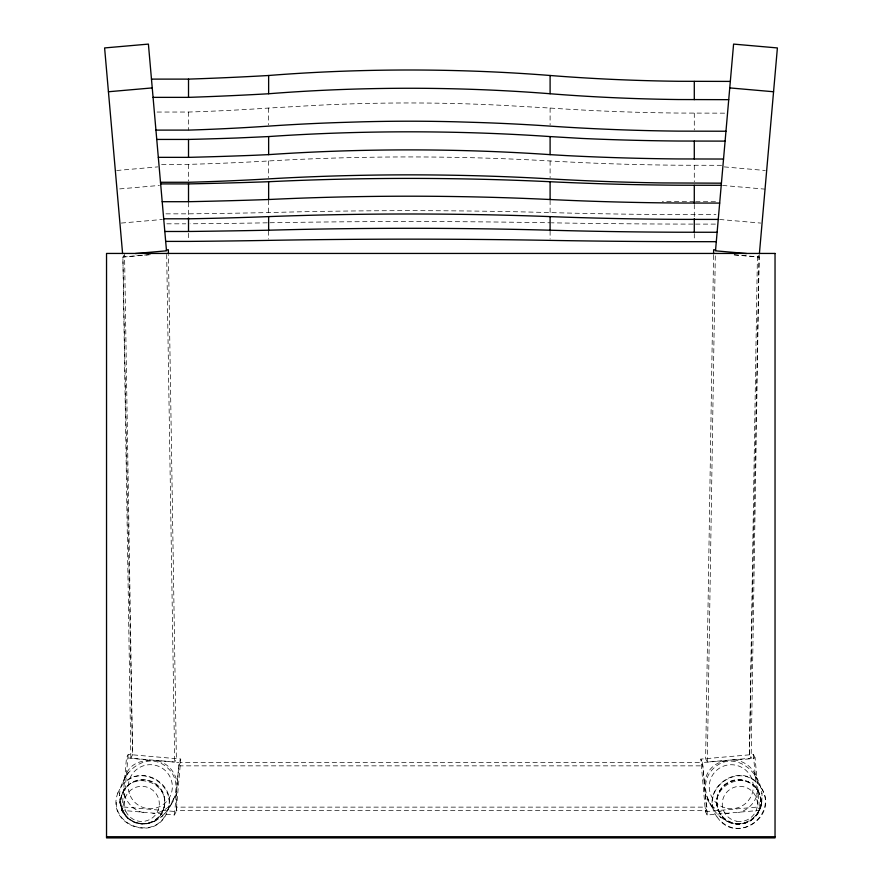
<?xml version="1.0" encoding="UTF-8"?>
<svg xmlns="http://www.w3.org/2000/svg" width="882" height="882" viewBox="0 0 882 882"><rect width="100%" height="100%" fill="white"/><g stroke="black" fill="none" stroke-linecap="round" stroke-linejoin="round"><path stroke-width="0.66" stroke-dasharray="4.41 3.31" d="M176.543 810.503L176.543 807.129L705.038 807.129L706.725 810.503L176.543 810.503L176.543 791.22L178.759 765.852L180.446 762.478L701.124 762.478L702.811 765.852L706.725 810.503M713.56 255.24L705.633 758.674L707.32 762.048L751.133 758.189L759.115 256.96L733.118 254.678M707.32 762.048L715.313 254.49M749.435 754.816L757.44 254.468L759.115 256.971L749.435 754.816L751.133 758.189M761.342 803.899L761.772 801.716M762.037 795.685C761.541 770.559 731.608 747.594 711.465 770.537C699.217 785.079 707.871 806.876 721.145 817.603M761.75 802.278L762.059 795.035M119.533 795.641C120.073 770.57 149.918 747.407 170.105 770.504C182.342 785.024 173.743 806.854 160.436 817.559M121.892 810.349L126.49 757.803L128.177 754.43L180.744 759.06L176.146 811.605L174.46 814.979L121.892 810.349L123.579 806.975L128.177 754.43M174.46 814.979L179.057 762.434L180.744 759.06M759.314 254.611L759.104 257.092L731.63 254.689M707.121 815.012C707.86 799.831 699.393 782.422 710.319 769.192C721.509 756.083 740.23 761.519 755.091 757.847L759.689 810.382L707.121 815.012L705.435 811.638L700.826 759.104L753.404 754.474L755.091 757.847M757.958 789.158C757.671 800.062 748.983 810.415 738.289 812.587M117.968 792.686C105.035 825.199 156.467 843.876 167.624 810.79C178.605 782.532 137.25 761.398 120.922 787.042M122.179 794.043C110.658 821.44 154.46 837.349 163.567 809.125M163.192 809.897C173.236 783.139 131.308 767.858 121.793 794.814M167.393 811.253C177.37 787.251 144.725 764.396 125.586 781.959M759.722 809.026L758.983 810.591M121.132 787.064L121.297 786.391M119.654 793.712L119.82 793.083M124.45 779.655C130.437 752.776 159.719 761.618 179.057 762.434M176.191 793.745C174.019 804.439 163.655 813.105 152.751 813.391M761.673 802.829C759.788 816.026 746.437 826.302 733.218 823.215M130.867 758.189L132.565 754.816L124.56 254.468L122.885 256.971L130.867 758.189L174.68 762.048L176.367 758.674L168.44 255.24M128.309 772.356L121.804 785.112M124.45 789.721L124.836 788.949M160.535 814.99L160.921 814.229A22.028 22.006 26.6 0 0 144.791 779.655A22.028 22.006 26.6 0 0 122.918 810.878A22.028 22.006 26.6 0 0 160.921 814.229M168.208 809.279L174.713 796.534M756.106 815.133L755.576 815.762M117.736 793.15L121.154 786.579M162.001 816.467L167.062 810.988M164.438 816.897C150.491 838.826 113.061 825.177 116.479 799.423M155.882 820.469C146.136 826.026 132.476 824.119 125.476 815.089M154.945 821.054L161.516 816.875M740.626 823.556L734.022 823.38M705.435 811.638L758.002 807.008L759.689 810.382M116.7 170.491L157.779 166.896M119.698 188.913L159.399 185.44M121.297 223.069L162.376 219.475M148.882 254.678L122.885 256.96L132.565 754.816M150.37 254.689L122.896 257.092L122.576 253.366M724.221 760.89L702.524 762.478L700.826 759.104M157.095 112.047L188.737 112.036A602.351 158.396 0 0 0 268.635 108.045L315.006 105.41A551.162 165.739 0 0 1 503.732 105.41L550.103 108.045A601.8 158.253 0 0 0 678.611 113.061L724.883 113.161M161.626 164.361L188.737 164.35A606.948 136.445 0 0 0 268.635 160.965A561.636 126.258 0 0 1 550.103 160.965A606.573 136.357 0 0 0 678.611 165.221L721.619 165.309M695.633 201.724L717.11 201.724M165.926 213.841L188.516 213.841A1071.564 116.27 0 0 0 268.635 212.584A570.202 61.872 0 0 1 550.103 212.584A615.647 66.8 0 0 0 678.611 214.602L715.952 214.646M166.841 223.819L185.804 223.819M695.6 224.105L717.838 224.105M178.759 765.852L702.811 765.852M692.987 224.094L678.611 224.072A616.904 42.766 0 0 1 551.415 222.815M694.288 201.724L678.611 201.669A613.497 90.504 0 0 1 662.371 201.537M724.221 166.896L765.3 170.491M722.601 185.44L765.047 189.145M719.624 219.475L760.703 223.069M123.579 806.975L176.146 811.605M147.889 760.008L126.49 757.803M733.692 760.052C744.595 760.328 754.948 769.005 757.131 779.688M728.819 813.424C717.915 813.149 707.562 804.472 705.391 793.789M725.699 820.503L727.661 821.451M157.36 760.846C168.043 763.029 176.731 773.371 177.017 784.285M143.281 812.554C132.598 810.371 123.91 800.029 123.623 789.114M727.132 821.296L733.615 823.325M755.995 781.992C736.845 764.44 704.211 787.295 714.177 811.286M720.054 816.919L726.625 821.087M721.796 822.024C744.43 841.803 778.178 810.878 760.427 786.612M126.005 815.729L121.859 808.992M759.788 794.847C748.454 764.418 702.59 788.31 721.046 815.034C734.596 836.39 770.173 816.975 759.402 794.087A22.028 22.006 -26.6 0 0 721.829 787.483A22.028 22.006 -26.6 0 0 734.882 823.303A22.028 22.006 -26.6 0 0 759.402 794.087M717.132 816.941C736.084 845.948 780.791 815.2 760.648 787.075C741.442 757.825 696.681 789.291 717.364 817.405M122.598 810.547L119.908 802.796L119.522 795.002M759.777 785.145L753.272 772.4M706.868 796.567L713.362 809.323M756.745 788.982L757.131 789.754M718.003 809.169L718.389 809.93M720.66 814.262L721.046 815.034M120.239 803.866L119.908 802.796M761.761 793.116L761.927 793.756M760.284 786.424L760.449 787.097M702.524 762.478L704.564 784.318M753.404 754.474L758.002 807.008M119.809 801.683L119.831 802.245M166.687 254.49L174.68 762.048M694.288 113.161L694.288 129.941M694.288 165.309L694.288 181.813M694.288 204.448L694.288 219.42M694.288 233.576L694.288 240.345M550.103 108.045L550.103 124.825M550.103 160.965L550.103 177.602M550.103 200.269L550.103 215.296M550.103 230.908L550.103 239.033M268.635 108.045L268.635 124.825M268.635 160.965L268.635 177.602M268.635 200.269L268.635 215.296M268.635 230.908L268.635 239.033M188.516 112.047L188.516 130.117M188.516 164.361L188.516 180.997M188.516 202.463L188.516 217.446M188.516 233.289L188.516 238.702M269.98 222.76A571.393 39.613 0 0 1 550.103 222.782M267.312 222.815A616.915 42.766 0 0 1 190.093 223.796M727.429 808.419A22.028 22.006 -26.6 0 0 751.949 779.192A22.028 22.006 -26.6 0 0 714.387 772.599A22.028 22.006 -26.6 0 0 727.429 808.419M735.103 823.766A22.028 22.006 -26.6 0 0 759.634 794.539A22.028 22.006 -26.6 0 0 722.06 787.946A22.028 22.006 -26.6 0 0 735.103 823.766M735.037 823.612A22.028 22.006 -26.6 0 0 759.556 794.384A22.028 22.006 -26.6 0 0 721.983 787.791A22.028 22.006 -26.6 0 0 735.037 823.612M736.801 821.241A17.596 17.574 -26.6 0 0 756.381 797.901A17.596 17.574 -26.6 0 0 726.382 792.631A17.596 17.574 -26.6 0 0 736.801 821.241M125.784 811.308A17.596 17.574 26.6 0 0 156.136 813.976A17.596 17.574 26.6 0 0 143.259 786.369A17.596 17.574 26.6 0 0 125.784 811.308M130.36 795.994A22.028 22.006 26.6 0 0 168.363 799.335A22.028 22.006 26.6 0 0 152.244 764.771A22.028 22.006 26.6 0 0 130.36 795.994M122.686 811.341A22.028 22.006 26.6 0 0 160.689 814.681A22.028 22.006 26.6 0 0 144.56 780.118A22.028 22.006 26.6 0 0 122.686 811.341"/><path stroke-width="1.32" d="M713.582 253.873L713.648 249.738L715.578 249.915L715.5 250.83L746.613 253.531M715.6 249.683L733.592 44.1L777.395 47.937L759.413 253.52M108.431 91.75L152.244 87.913M135.387 253.531L166.5 250.83L166.422 249.904L168.352 249.738L168.418 253.862M725.103 141.12L678.611 141.032A606.287 136.302 0 0 1 581.822 138.43L550.103 136.578A557.126 146.5 0 0 0 268.624 136.567L236.652 138.011A1054.508 237.06 0 0 1 188.516 139.433L156.753 139.433M723.527 159.036L678.611 158.947A606.419 136.324 0 0 1 565.913 155.574L550.103 154.648A557.126 146.5 0 0 0 268.624 154.637L252.66 155.342A1055.214 237.225 0 0 1 188.516 157.36L158.319 157.349M151.472 79.115L188.516 79.115A1037.386 311.941 0 0 0 268.635 75.499A551.812 165.926 0 0 1 550.114 75.488A596.166 179.267 0 0 0 678.611 81.287L730.318 81.409M153.071 97.362L188.516 97.362A1037.386 311.941 0 0 0 268.635 93.757A551.812 165.926 0 0 1 550.114 93.746A596.166 179.267 0 0 0 678.611 99.545L728.73 99.666M155.938 130.117L188.737 130.106A602.351 158.396 0 0 0 268.635 126.115A557.964 146.721 0 0 1 338.456 122.554L362.017 121.826A550.787 165.629 0 0 1 456.711 121.826L480.282 122.554A557.964 146.721 0 0 1 550.103 126.115A601.8 158.253 0 0 0 678.611 131.131L725.963 131.231M160.502 182.276L188.737 182.265A606.948 136.445 0 0 0 268.635 178.881A561.636 126.258 0 0 1 550.103 178.881A606.684 136.39 0 0 0 662.371 182.938L721.421 183.18M160.645 183.908L188.516 183.908A1062.49 197.954 0 0 0 268.635 181.725A565.318 105.322 0 0 1 550.103 181.725A610.476 113.734 0 0 0 678.611 185.22L721.233 185.297M162.2 201.702L188.516 201.702A1062.49 197.954 0 0 0 268.635 199.519A565.318 105.322 0 0 1 550.103 199.519A610.476 113.734 0 0 0 678.611 203.014L719.679 203.081M163.699 218.802L188.737 218.802A613.629 90.526 0 0 0 268.635 216.608A568.173 83.823 0 0 1 550.103 216.608A613.497 90.504 0 0 0 678.611 219.364L718.246 219.42M164.802 231.481L188.516 231.481A1071.564 116.27 0 0 0 268.635 230.213A570.202 61.872 0 0 1 550.103 230.213A615.647 66.8 0 0 0 678.611 232.231L717.121 232.275M165.673 241.403L188.737 241.403A616.915 42.766 0 0 0 268.635 240.378A571.393 39.613 0 0 1 550.103 240.378A616.904 42.766 0 0 0 678.611 241.668L716.294 241.69M106.535 836.731L775.035 836.731M729.756 87.913L773.569 91.75M166.4 249.683L148.408 44.1L104.605 47.937L122.587 253.52M694.288 81.409L694.288 99.666M694.288 141.12L694.288 159.036M694.288 185.297L694.288 203.081M694.288 218.714L694.288 232.275M550.103 75.499L550.103 93.757M550.103 136.578L550.103 154.648M550.103 181.725L550.103 199.519M550.103 216.652L550.103 230.213M268.635 75.499L268.635 93.757M268.635 136.578L268.635 154.648M268.635 181.725L268.635 199.519M268.635 216.652L268.635 230.213M188.516 79.115L188.516 97.362M188.516 139.433L188.516 157.349M188.516 183.908L188.516 201.702M188.516 217.909L188.516 231.481M775.035 253.443L106.535 253.443L106.535 837.9L775.035 837.9L775.035 253.443"/></g></svg>
